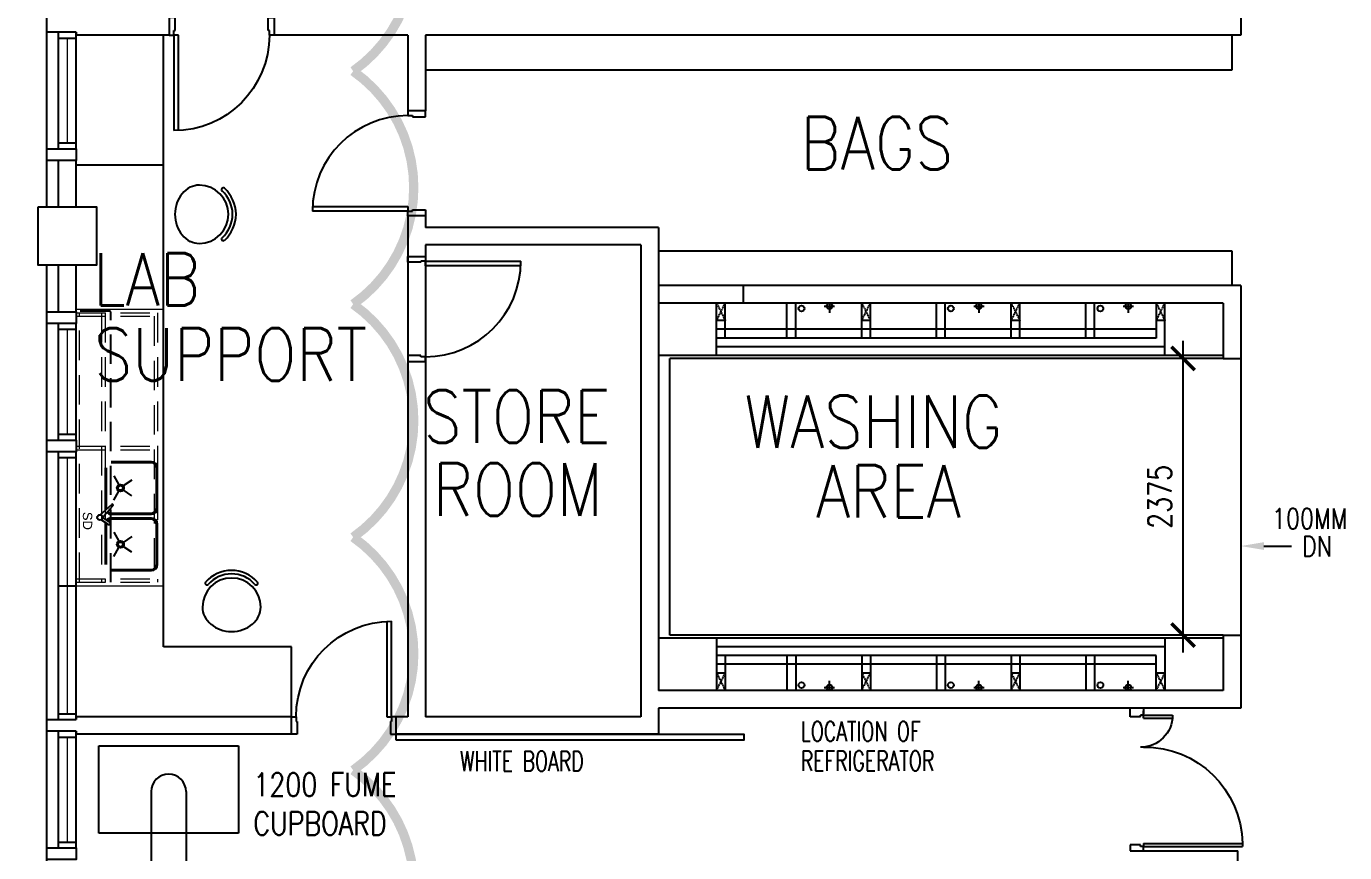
# Model space of a CAD drawing. Extents: x 2687779 to 2997471, y -863049 to -631414.
# Drawn here: x 2756865 to 2768184, y -680899 to -673808 of the extents above; entities that cross this region are included whole.
import ezdxf

# ---------------------------------------------------------------- set-up
doc = ezdxf.new("R2010")
doc.units = 0
doc.header["$LTSCALE"] = 10
doc.header["$MEASUREMENT"] = 0
doc.header["$PDMODE"] = 34
for name, pattern in [('DASHED', [0.75, 0.5, -0.25]), ('DASHEDX2', [38.1, 25.4, -12.7]), ('HIDDEN', [0.375, 0.25, -0.125]), ('HIDDEN2', [0.1875, 0.125, -0.0625])]:
    doc.linetypes.add(name, pattern=pattern)
doc.layers.get('0').update_dxf_attribs({"linetype": 'CONTINUOUS'})
doc.layers.get('DEFPOINTS').update_dxf_attribs({"linetype": 'CONTINUOUS'})
for name, color, linetype in [('BO', 7, 'CONTINUOUS'), ('COL', 3, 'CONTINUOUS'), ('DR', 7, 'CONTINUOUS'), ('DRAIN', 1, 'CONTINUOUS'), ('FURN', 1, 'CONTINUOUS'), ('FURN1', 7, 'CONTINUOUS'), ('hatch', 7, 'CONTINUOUS'), ('partition', 7, 'CONTINUOUS'), ('REMOVE', 8, 'HIDDEN2'), ('RISERFUME', 1, 'CONTINUOUS'), ('stair', 7, 'CONTINUOUS'), ('T50', 3, 'CONTINUOUS'), ('WALL', 2, 'CONTINUOUS'), ('WIN', 5, 'CONTINUOUS')]:
    doc.layers.add(name, color=color, linetype=linetype)
doc.styles.add('ADEY', font='', dxfattribs={"height": 110})
doc.styles.add('DIMTEXT', font='romans.shx', dxfattribs={"width": 0.8, "height": 400})
doc.styles.add('ROMANS', font='romans.shx', dxfattribs={"width": 0.8, "height": 100})
doc.styles.get("Standard").update_dxf_attribs({"font": 'ROMANS.SHX'})
doc.styles.get('ADEY').set_extended_font_data('Arial Black')
doc.dimstyles.new('STANDARD$0', dxfattribs={"dimscale": 0, "dimtxt": 8, "dimasz": 6, "dimexe": 1, "dimexo": 1, "dimgap": 3, "dimtad": 1, "dimdec": 0, "dimlfac": -1, "dimrnd": 1, "dimzin": 0, "dimdsep": 46, "dimtxsty": 'Standard', "dimcen": 0, "dimclrd": 5, "dimclre": 250, "dimadec": 0, "dimazin": 0, "dimtfac": 1, "dimtdec": 4, "dimtofl": 0, "dimtmove": 0, "dimatfit": 3, "dimfxl": 1, "dimtolj": 1, "dimtzin": 0, "dimarcsym": 0})

# ---------------------------------------------------------------- blocks, each defined once
blk = doc.blocks.new('DR-900-B')
at = {"layer": 'DR'}
for p, q in [((0, 900), (-150, 900)), ((-150, 900), (-150, 860)), ((-150, 860), (-110, 860)), ((-110, 860), (-110, 850)), ((-110, 850), (0, 850)), ((0, 850), (0, 900)), ((-150, 40), (-970, 40)), ((-969, 80), (-150, 80)), ((-150, 80), (-150, 40)), ((-150, 40), (-110, 40)), ((-150, 0), (-150, 40)), ((0, 0), (-150, 0)), ((-110, 50), (0, 50)), ((-110, 40), (-110, 50)), ((0, 50), (0, 0))]:
    blk.add_line(p, q, dxfattribs=at)
blk.add_arc((-150, 40), 820, 90, 180, dxfattribs=at)
blk = doc.blocks.new('D1200')
at = {"layer": 'DR', "color": 7}
for p, q in [((37, 115), (37, 965)), ((62, 115), (62, 965)), ((1138, 115), (1138, 364)), ((1163, 115), (1163, 365)), ((0, 115), (37, 115)), ((37, 115), (37, 90)), ((62, 115), (37, 115)), ((1138, 115), (1163, 115)), ((1163, 115), (1163, 90)), ((1163, 115), (1200, 115)), ((37, 90), (50, 90)), ((50, 90), (50, 0)), ((1150, 90), (1150, 0)), ((1150, 90), (1163, 90))]:
    blk.add_line(p, q, dxfattribs=at)
blk.add_arc((1163, 90), 275, 90, 180, dxfattribs=at)
at = {"layer": 'WIN', "color": 7}
for p, q in [((62, 965), (37, 965)), ((62, 965), (62, 965)), ((50, 0), (0, 0)), ((1150, 0), (1200, 0))]:
    blk.add_line(p, q, dxfattribs=at)
blk.add_arc((50, 125), 840, 359.3227, 89.147, dxfattribs=at)
blk = doc.blocks.new('_ARCHTICK')
at = {"color": 0, "linetype": 'ByBlock', "const_width": 0.15}
blk.add_lwpolyline([(-0.5, -0.5), (0.5, 0.5)], dxfattribs=at)
blk = doc.blocks.new('*D452')
at = {"layer": 'BO', "color": 7, "linetype": 'Continuous', "lineweight": -2, "transparency": 16777216}
for p, q in [((2766797, -679183), (2766797, -676508)), ((2766991, -676658), (2766647, -676658)), ((2766991, -679033), (2766647, -679033))]:
    blk.add_line(p, q, dxfattribs=at)
at = {"layer": 'DEFPOINTS', "color": 0, "linetype": 'Continuous', "transparency": 16777216}
for p in [(2766797, -676658), (2767141, -676658), (2767141, -679033)]:
    blk.add_point(p, dxfattribs=at)
at = {"layer": 'BO', "color": 7, "linetype": 'Continuous', "lineweight": -2, "transparency": 16777216, "xscale": 200, "yscale": 200, "zscale": 200}
for p, rotation in [((2766797, -676658), 90), ((2766797, -679033), 270)]:
    blk.add_blockref('_ARCHTICK', p, dxfattribs=dict(at, rotation=rotation))
at = {"layer": 'BO', "color": 7, "linetype": 'Continuous', "transparency": 16777216, "insert": (2766597, -677846), "char_height": 200, "attachment_point": 5, "rotation": 90, "style": 'ROMANS'}
blk.add_mtext('\\A1;2375', dxfattribs=at)
blk = doc.blocks.new('CHAIR10')
at = {"layer": 'FURN1', "color": 1}
for centre, radius, start, end in [((-515, 735), 216, 116.3827, 140.136), ((-533, 772), 175, 90, 116.3827), ((-533, 697), 250, 270, 90), ((-328, 909), 15, 48.1599, 228.1599), ((-518, 697), 300, 311.8401, 48.1599), ((-443, 697), 299, 160.9198, 180), ((-487, 712), 252, 140.136, 160.9198), ((-518, 697), 270, 311.8401, 48.1599), ((-443, 697), 299, 180, 199.0802), ((-487, 682), 252, 199.0802, 219.864), ((-515, 658), 216, 219.864, 243.6173), ((-533, 622), 175, 243.6173, 270), ((-328, 485), 15, 131.8401, 311.8401)]:
    blk.add_arc(centre, radius, start, end, dxfattribs=at)

msp = doc.modelspace()

# ---------------------------------------------------------------- linework, layer by layer
at = {"color": 9}
for p, q in [((2757041.3, -675358.2), (2757041.3, -669858.2)), ((2757041.3, -681358.2), (2757041.3, -675858.2))]:
    msp.add_line(p, q, dxfattribs=at)
at = {"color": 5, "linetype": 'DASHED'}
for p, q in [((2762791.3, -676333.2), (2762866.3, -676183.2)), ((2762791.3, -676183.2), (2762866.3, -676333.2)), ((2764037.2, -676333.2), (2764112.2, -676183.2)), ((2764037.2, -676183.2), (2764112.2, -676333.2)), ((2765320.5, -676333.2), (2765395.5, -676183.2)), ((2765320.5, -676183.2), (2765395.5, -676333.2)), ((2766566.3, -676183.2), (2766641.3, -676333.2)), ((2766566.3, -676333.2), (2766641.3, -676183.2)), ((2762866.3, -676333.2), (2762791.3, -676333.2)), ((2764112.2, -676333.2), (2764037.2, -676333.2)), ((2765395.5, -676333.2), (2765320.5, -676333.2)), ((2766641.3, -676333.2), (2766566.3, -676333.2)), ((2762791.3, -679358.2), (2762866.3, -679508.2)), ((2762791.3, -679508.2), (2762866.3, -679358.2)), ((2762866.3, -679358.2), (2762791.3, -679358.2)), ((2764037.2, -679358.2), (2764112.2, -679508.2)), ((2764037.2, -679508.2), (2764112.2, -679358.2)), ((2764112.2, -679358.2), (2764037.2, -679358.2)), ((2765320.5, -679358.2), (2765395.5, -679508.2)), ((2765320.5, -679508.2), (2765395.5, -679358.2)), ((2765395.5, -679358.2), (2765320.5, -679358.2)), ((2766566.3, -679508.2), (2766641.3, -679358.2)), ((2766566.3, -679358.2), (2766641.3, -679508.2)), ((2766641.3, -679358.2), (2766566.3, -679358.2))]:
    msp.add_line(p, q, dxfattribs=at)
at = {"color": 7}
for p, q in [((2762791.3, -676633.2), (2762791.3, -676183.2)), ((2762866.3, -676483.2), (2762866.3, -676183.2)), ((2763395.5, -676483.2), (2763395.5, -676183.2)), ((2763470.5, -676483.2), (2763470.5, -676183.2)), ((2764037.2, -676483.2), (2764037.2, -676183.2)), ((2764112.2, -676483.2), (2764112.2, -676183.2)), ((2764678.8, -676483.2), (2764678.8, -676183.2)), ((2764753.8, -676483.2), (2764753.8, -676183.2)), ((2765320.5, -676483.2), (2765320.5, -676183.2)), ((2765395.5, -676483.2), (2765395.5, -676183.2)), ((2765962.2, -676483.2), (2765962.2, -676183.2)), ((2766037.2, -676483.2), (2766037.2, -676183.2)), ((2766566.3, -676183.2), (2766566.3, -676483.2)), ((2766641.3, -676633.2), (2766641.3, -676183.2)), ((2766566.3, -676483.2), (2762791.3, -676483.2)), ((2767141.3, -676633.2), (2762291.3, -676633.2)), ((2766641.3, -676558.2), (2762791.3, -676558.2)), ((2767141.3, -679058.2), (2762291.3, -679058.2)), ((2762791.3, -679058.2), (2762791.3, -679508.2)), ((2766641.3, -679133.2), (2762791.3, -679133.2)), ((2766641.3, -679058.2), (2766641.3, -679508.2)), ((2766566.3, -679208.2), (2762791.3, -679208.2)), ((2762866.3, -679208.2), (2762866.3, -679508.2)), ((2763395.5, -679208.2), (2763395.5, -679508.2)), ((2763470.5, -679208.2), (2763470.5, -679508.2)), ((2764037.2, -679208.2), (2764037.2, -679508.2)), ((2764112.2, -679208.2), (2764112.2, -679508.2)), ((2764678.8, -679208.2), (2764678.8, -679508.2)), ((2764753.8, -679208.2), (2764753.8, -679508.2)), ((2765320.5, -679208.2), (2765320.5, -679508.2)), ((2765395.5, -679208.2), (2765395.5, -679508.2)), ((2765962.2, -679208.2), (2765962.2, -679508.2)), ((2766037.2, -679208.2), (2766037.2, -679508.2)), ((2766566.3, -679508.2), (2766566.3, -679208.2))]:
    msp.add_line(p, q, dxfattribs=at)
for p, q in [((2763760, -676183.2), (2763760, -676266.4)), ((2765043.3, -676183.2), (2765043.3, -676266.4)), ((2766326.6, -676183.2), (2766326.6, -676266.4)), ((2763715.8, -676208.2), (2763804.5, -676208.2)), ((2764999.1, -676208.2), (2765087.8, -676208.2)), ((2766282.4, -676208.2), (2766371.2, -676208.2)), ((2763760, -679508.2), (2763760, -679425)), ((2765043.3, -679508.2), (2765043.3, -679425)), ((2766326.6, -679508.2), (2766326.6, -679425)), ((2763715.8, -679483.2), (2763804.5, -679483.2)), ((2764999.1, -679483.2), (2765087.8, -679483.2)), ((2766282.4, -679483.2), (2766371.2, -679483.2))]:
    msp.add_line(p, q)
at = {"color": 8, "linetype": 'DASHED'}
for p, q in [((2766566.3, -676408.2), (2762791.3, -676408.2)), ((2766566.3, -679283.2), (2762791.3, -679283.2))]:
    msp.add_line(p, q, dxfattribs=at)
at = {"linetype": 'Continuous'}
msp.add_line((2766341.3, -680883.2), (2767266.3, -680883.2), dxfattribs=at)
for centre in [(2763760, -676208.2), (2765043.3, -676208.2), (2766326.6, -676208.2), (2763520, -676229.6), (2764803.3, -676229.6), (2766086.7, -676229.6), (2763520, -679461.8), (2763760, -679483.2), (2764803.3, -679461.8), (2765043.3, -679483.2), (2766086.7, -679461.8), (2766326.6, -679483.2)]:
    msp.add_circle(centre, 25)
at = {"layer": 'BO', "linetype": 'Continuous'}
for p, q in [((2767216.3, -673883.2, 0), (2767216.3, -674183.2)), ((2767216.3, -673883.2, 0), (2767216.3, -674183.2)), ((2767216.3, -674183.2), (2760291.3, -674183.2)), ((2767216.3, -674183.2), (2760291.3, -674183.2)), ((2762291.3, -675733.2), (2767216.3, -675733.2)), ((2762291.3, -675733.2), (2767216.3, -675733.2)), ((2767216.3, -675733.2), (2767216.3, -676033.2)), ((2767216.3, -675733.2), (2767216.3, -676033.2)), ((2763020, -676033.2), (2763020, -676183.2)), ((2767291.3, -676658.2), (2767291.3, -679033.2)), ((2767291.3, -676658.2), (2767291.3, -679033.2))]:
    msp.add_line(p, q, dxfattribs=at)
at = {"layer": 'COL'}
msp.add_lwpolyline([(2756966.3, -675358.2), (2757466.3, -675358.2), (2757466.3, -675858.2), (2756966.3, -675858.2)], close=True, dxfattribs=at)
at = {"layer": 'DR', "color": 7, "linetype": 'Continuous'}
msp.add_line((2767491.3, -678268.1), (2767728.4, -678268.1), dxfattribs=at)
msp.add_solid([(2767491.3, -678301.4), (2767491.3, -678234.8), (2767291.3, -678268.1)], dxfattribs=at)
at = {"layer": 'DRAIN', "color": 5}
for p, q in [((2762391.3, -679033.2), (2762391.3, -676658.2)), ((2767141.3, -676658.2), (2762391.3, -676658.2)), ((2767141.3, -679033.2), (2762391.3, -679033.2))]:
    msp.add_line(p, q, dxfattribs=at)
at = {"layer": 'FURN', "linetype": 'Continuous'}
for p, q in [((2758041.3, -679133.2), (2758041.3, -673883.2)), ((2757291.3, -674995.3), (2758041.3, -674995.3)), ((2759141.3, -679133.2), (2758041.3, -679133.2)), ((2759141.3, -679733.2), (2759141.3, -679133.2))]:
    msp.add_line(p, q, dxfattribs=at)
at = {"layer": 'FURN', "color": 8, "linetype": 'DASHED'}
for p, q in [((2762791.3, -676333.2), (2762866.3, -676183.2)), ((2762791.3, -676183.2), (2762866.3, -676333.2)), ((2764037.2, -676333.2), (2764112.2, -676183.2)), ((2764037.2, -676183.2), (2764112.2, -676333.2)), ((2765320.5, -676333.2), (2765395.5, -676183.2)), ((2765320.5, -676183.2), (2765395.5, -676333.2)), ((2766566.3, -676183.2), (2766641.3, -676333.2)), ((2766566.3, -676333.2), (2766641.3, -676183.2)), ((2762866.3, -676333.2), (2762791.3, -676333.2)), ((2766566.3, -676408.2), (2762791.3, -676408.2)), ((2764112.2, -676333.2), (2764037.2, -676333.2)), ((2765395.5, -676333.2), (2765320.5, -676333.2)), ((2766641.3, -676333.2), (2766566.3, -676333.2)), ((2766566.3, -679283.2), (2762791.3, -679283.2)), ((2762791.3, -679358.2), (2762866.3, -679508.2)), ((2762791.3, -679508.2), (2762866.3, -679358.2)), ((2762866.3, -679358.2), (2762791.3, -679358.2)), ((2764037.2, -679358.2), (2764112.2, -679508.2)), ((2764037.2, -679508.2), (2764112.2, -679358.2)), ((2764112.2, -679358.2), (2764037.2, -679358.2)), ((2765320.5, -679358.2), (2765395.5, -679508.2)), ((2765320.5, -679508.2), (2765395.5, -679358.2)), ((2765395.5, -679358.2), (2765320.5, -679358.2)), ((2766566.3, -679508.2), (2766641.3, -679358.2)), ((2766566.3, -679358.2), (2766641.3, -679508.2)), ((2766641.3, -679358.2), (2766566.3, -679358.2))]:
    msp.add_line(p, q, dxfattribs=at)
at = {"layer": 'FURN', "color": 8}
for p, q in [((2762791.3, -676633.2), (2762791.3, -676183.2)), ((2762866.3, -676483.2), (2762866.3, -676183.2)), ((2763395.5, -676483.2), (2763395.5, -676183.2)), ((2763470.5, -676483.2), (2763470.5, -676183.2)), ((2763760, -676183.2), (2763760, -676266.4)), ((2764037.2, -676483.2), (2764037.2, -676183.2)), ((2764112.2, -676483.2), (2764112.2, -676183.2)), ((2764678.8, -676483.2), (2764678.8, -676183.2)), ((2764753.8, -676483.2), (2764753.8, -676183.2)), ((2765043.3, -676183.2), (2765043.3, -676266.4)), ((2765320.5, -676483.2), (2765320.5, -676183.2)), ((2765395.5, -676483.2), (2765395.5, -676183.2)), ((2765962.2, -676483.2), (2765962.2, -676183.2)), ((2766037.2, -676483.2), (2766037.2, -676183.2)), ((2766326.6, -676183.2), (2766326.6, -676266.4)), ((2766566.3, -676183.2), (2766566.3, -676483.2)), ((2766641.3, -676633.2), (2766641.3, -676183.2)), ((2763715.8, -676208.2), (2763804.5, -676208.2)), ((2764999.1, -676208.2), (2765087.8, -676208.2)), ((2766282.4, -676208.2), (2766371.2, -676208.2)), ((2766566.3, -676483.2), (2762791.3, -676483.2)), ((2767141.3, -676633.2), (2762291.3, -676633.2)), ((2766641.3, -676558.2), (2762791.3, -676558.2)), ((2762391.3, -679033.2), (2762391.3, -676658.2)), ((2767141.3, -676658.2), (2762391.3, -676658.2)), ((2767141.3, -679058.2), (2762291.3, -679058.2)), ((2767141.3, -679033.2), (2762391.3, -679033.2)), ((2762791.3, -679058.2), (2762791.3, -679508.2)), ((2766641.3, -679133.2), (2762791.3, -679133.2)), ((2766641.3, -679058.2), (2766641.3, -679508.2)), ((2766566.3, -679208.2), (2762791.3, -679208.2)), ((2762866.3, -679208.2), (2762866.3, -679508.2)), ((2763395.5, -679208.2), (2763395.5, -679508.2)), ((2763470.5, -679208.2), (2763470.5, -679508.2)), ((2764037.2, -679208.2), (2764037.2, -679508.2)), ((2764112.2, -679208.2), (2764112.2, -679508.2)), ((2764678.8, -679208.2), (2764678.8, -679508.2)), ((2764753.8, -679208.2), (2764753.8, -679508.2)), ((2765320.5, -679208.2), (2765320.5, -679508.2)), ((2765395.5, -679208.2), (2765395.5, -679508.2)), ((2765962.2, -679208.2), (2765962.2, -679508.2)), ((2766037.2, -679208.2), (2766037.2, -679508.2)), ((2766566.3, -679508.2), (2766566.3, -679208.2)), ((2763760, -679508.2), (2763760, -679425)), ((2765043.3, -679508.2), (2765043.3, -679425)), ((2766326.6, -679508.2), (2766326.6, -679425)), ((2766641.3, -679508.2), (2762791.3, -679508.2)), ((2763715.8, -679483.2), (2763804.5, -679483.2)), ((2764999.1, -679483.2), (2765087.8, -679483.2)), ((2766282.4, -679483.2), (2766371.2, -679483.2))]:
    msp.add_line(p, q, dxfattribs=at)
at = {"layer": 'FURN', "color": 8, "linetype": 'Continuous'}
for p, q in [((2763470.5, -676183.2), (2763395.5, -676183.2)), ((2763470.5, -676183.2), (2763395.5, -676183.2)), ((2764753.8, -676183.2), (2764678.8, -676183.2)), ((2764753.8, -676183.2), (2764678.8, -676183.2)), ((2766037.2, -676183.2), (2765962.2, -676183.2)), ((2766037.2, -676183.2), (2765962.2, -676183.2)), ((2762866.3, -676483.2), (2762791.3, -676483.2)), ((2764112.2, -676483.2), (2764037.2, -676483.2)), ((2765395.5, -676483.2), (2765320.5, -676483.2)), ((2762866.3, -679208.2), (2762791.3, -679208.2)), ((2764112.2, -679208.2), (2764037.2, -679208.2)), ((2765395.5, -679208.2), (2765320.5, -679208.2)), ((2763470.5, -679508.2), (2763395.5, -679508.2)), ((2763470.5, -679508.2), (2763395.5, -679508.2)), ((2764753.8, -679508.2), (2764678.8, -679508.2)), ((2764753.8, -679508.2), (2764678.8, -679508.2)), ((2766037.2, -679508.2), (2765962.2, -679508.2)), ((2766037.2, -679508.2), (2765962.2, -679508.2))]:
    msp.add_line(p, q, dxfattribs=at)
at = {"layer": 'FURN', "lineweight": 18}
for p, q in [((2757291.3, -676236.2), (2758041.3, -676236.2)), ((2757291.3, -678608.2), (2758041.3, -678608.2))]:
    msp.add_line(p, q, dxfattribs=at)
at = {"layer": 'FURN', "linetype": 'HIDDEN', "ltscale": 100}
for p, q in [((2757576.3, -676251.2), (2757291.3, -676251.2)), ((2757591.3, -678578.5), (2757591.3, -676266.2))]:
    msp.add_line(p, q, dxfattribs=at)
at = {"layer": 'FURN', "color": 8, "linetype": 'DASHEDX2', "lineweight": 5}
for p, q in [((2757291.3, -676266.2), (2757991.3, -676266.2)), ((2757291.3, -676296.2), (2757991.3, -676296.2)), ((2757321.3, -678578.2), (2757321.3, -676266.2)), ((2757511.3, -676266.2), (2757511.3, -678578.2)), ((2757541.3, -676266.2), (2757541.3, -678578.2)), ((2757961.3, -676296.2), (2757961.3, -678548.2)), ((2757991.3, -676266.2), (2757991.3, -678578.2)), ((2757291.3, -677411.2), (2757991.3, -677411.2)), ((2757291.3, -677441.2), (2757991.3, -677441.2)), ((2757291.3, -678548.2), (2757991.3, -678548.2)), ((2757291.3, -678578.2), (2757991.3, -678578.2))]:
    msp.add_line(p, q, dxfattribs=at)
at = {"layer": 'FURN'}
for p, q in [((2757614.7, -677664.8), (2757658.4, -677743.5)), ((2757771.6, -677701.4), (2757697.6, -677752.6)), ((2757614.7, -677874.6), (2757658.4, -677795.9)), ((2757771.6, -677838), (2757697.6, -677786.8)), ((2757498.8, -677999.6), (2757597.9, -677911.2)), ((2757520.2, -678021), (2757608.6, -677921.8)), ((2757563.4, -678079.1), (2757507.5, -678043.4)), ((2757576.2, -678059.2), (2757520.2, -678023.5)), ((2757614.7, -678148.8), (2757658.4, -678227.5)), ((2757771.6, -678185.4), (2757697.6, -678236.6)), ((2757614.7, -678358.6), (2757658.4, -678279.9)), ((2757771.6, -678322), (2757697.6, -678270.8))]:
    msp.add_line(p, q, dxfattribs=at)
at = {"layer": 'FURN', "color": 10, "linetype": 'Continuous'}
for p, q in [((2757486, -679982.1), (2758686, -679982.1)), ((2757486, -680732.1), (2757486, -679982.1)), ((2758686, -679982.1), (2758686, -680732.1)), ((2757936, -680375.1), (2757936, -681812.1)), ((2758236, -680375.1), (2758236, -681812.1, 0)), ((2758686, -680732.1), (2757486, -680732.1))]:
    msp.add_line(p, q, dxfattribs=at)
at = {"layer": 'FURN'}
for points in [[(2757939.9, -677544.7), (2757592.7, -677544.7)], [(2757541.3, -677596.1), (2757541.3, -677943.3)], [(2757551.3, -677596.1), (2757551.3, -677943.3)], [(2757939.9, -677554.7), (2757592.7, -677554.7)], [(2757981.3, -677943.3), (2757981.3, -677596.1)], [(2757991.3, -677943.3), (2757991.3, -677596.1)], [(2757592.7, -677984.7), (2757939.9, -677984.7)], [(2757592.7, -677994.7), (2757939.9, -677994.7)], [(2757541.3, -678080.1), (2757541.3, -678427.3)], [(2757551.3, -678080.1), (2757551.3, -678427.3)], [(2757939.9, -678028.7), (2757592.7, -678028.7)], [(2757939.9, -678038.7), (2757592.7, -678038.7)], [(2757981.3, -678427.3), (2757981.3, -678080.1)], [(2757991.3, -678427.3), (2757991.3, -678080.1)], [(2757592.7, -678468.7), (2757939.9, -678468.7)], [(2757592.7, -678478.7), (2757939.9, -678478.7)]]:
    msp.add_lwpolyline(points, dxfattribs=at)
at = {"layer": 'FURN', "elevation": 0}
msp.add_lwpolyline([(2760041.3, -679933.2), (2760041.3, -679883.2), (2763024.3, -679883.2), (2763024.3, -679933.2)], close=True, dxfattribs=at)
at = {"layer": 'FURN', "color": 8}
for centre in [(2763760, -676208.2), (2765043.3, -676208.2), (2766326.6, -676208.2), (2763520, -676229.6), (2764803.3, -676229.6), (2766086.7, -676229.6), (2763520, -679461.8), (2763760, -679483.2), (2764803.3, -679461.8), (2765043.3, -679483.2), (2766086.7, -679461.8), (2766326.6, -679483.2)]:
    msp.add_circle(centre, 25, dxfattribs=at)
at = {"layer": 'FURN'}
for centre, radius in [((2757672.9, -677769.7), 30), ((2757672.9, -677769.7), 20), ((2757497.1, -678022.7), 23.2), ((2757672.9, -678253.7), 30), ((2757672.9, -678253.7), 20)]:
    msp.add_circle(centre, radius, dxfattribs=at)
at = {"layer": 'FURN', "linetype": 'HIDDEN', "ltscale": 30}
msp.add_arc((2757576.3, -676266.2), 15, 0, 90, dxfattribs=at)
at = {"layer": 'FURN'}
for centre, radius, start, end in [((2757939.9, -677596.1), 51.4, 0, 90), ((2757939.9, -677596.1), 41.4, 0, 90), ((2757592.7, -677943.3), 51.4, 180, 198.18245), ((2757592.7, -677943.3), 41.4, 180, 191.99438), ((2757592.7, -677943.3), 51.4, 225.56701, 270), ((2757592.7, -677943.3), 41.4, 224.91191, 270), ((2757603.3, -677916.5), 7.55, 315, 135), ((2757939.9, -677943.3), 41.4, 270, 0), ((2757939.9, -677943.3), 51.4, 270, 0), ((2757592.7, -678080.1), 51.4, 164.36487, 180), ((2757592.7, -678080.1), 41.4, 168.63742, 180), ((2757592.7, -678080.1), 51.4, 90, 137.71105), ((2757592.7, -678080.1), 41.4, 90, 135.33627), ((2757574, -678071.9), 12.8, 214.378, 80.4414), ((2757939.9, -678080.1), 51.4, 0, 90), ((2757939.9, -678080.1), 41.4, 0, 90), ((2757939.9, -678427.3), 41.4, 270, 0), ((2757939.9, -678427.3), 51.4, 270, 0)]:
    msp.add_arc(centre, radius, start, end, dxfattribs=at)
at = {"layer": 'FURN', "color": 10, "linetype": 'Continuous'}
msp.add_arc((2758086, -680375.1), 150, 0, 180, dxfattribs=at)
at = {"layer": 'hatch', "linetype": 'Continuous'}
for p, q in [((2763470.5, -676183.2), (2763395.5, -676183.2)), ((2763470.5, -676183.2), (2763395.5, -676183.2)), ((2764753.8, -676183.2), (2764678.8, -676183.2)), ((2764753.8, -676183.2), (2764678.8, -676183.2)), ((2766037.2, -676183.2), (2765962.2, -676183.2)), ((2766037.2, -676183.2), (2765962.2, -676183.2)), ((2762866.3, -676483.2), (2762791.3, -676483.2)), ((2764112.2, -676483.2), (2764037.2, -676483.2)), ((2765395.5, -676483.2), (2765320.5, -676483.2)), ((2762866.3, -679208.2), (2762791.3, -679208.2)), ((2764112.2, -679208.2), (2764037.2, -679208.2)), ((2765395.5, -679208.2), (2765320.5, -679208.2)), ((2763470.5, -679508.2), (2763395.5, -679508.2)), ((2763470.5, -679508.2), (2763395.5, -679508.2)), ((2764753.8, -679508.2), (2764678.8, -679508.2)), ((2764753.8, -679508.2), (2764678.8, -679508.2)), ((2766037.2, -679508.2), (2765962.2, -679508.2)), ((2766037.2, -679508.2), (2765962.2, -679508.2))]:
    msp.add_line(p, q, dxfattribs=at)
at = {"layer": 'partition', "linetype": 'Continuous'}
for p, q in [((2766341.3, -679708.2), (2766341.3, -679658.2)), ((2766456.3, -679658.2), (2766456.3, -679708.2)), ((2767266.3, -681233.2), (2767266.3, -680883.2))]:
    msp.add_line(p, q, dxfattribs=at)
at = {"layer": 'REMOVE', "ltscale": 1000}
for p, q in [((2760141.3, -675783.2), (2760141.3, -676683.2)), ((2760291.3, -675783.2), (2760291.3, -676683.2))]:
    msp.add_line(p, q, dxfattribs=at)
at = {"layer": 'RISERFUME', "color": 3, "linetype": 'Continuous', "const_width": 80}
msp.add_lwpolyline([(2755466, -668397, -0.5205671), (2757466, -668397, -0.5205671), (2759466, -668397, -0.5205671), (2759670.8, -670192.2, -0.5205671), (2759670.8, -672192.2, -0.5205671), (2759670.8, -674192.2, -0.5205671), (2759670.8, -676192.2, -0.5205671), (2759670.8, -678192.2, -0.5205671), (2759670.8, -680192.2, -0.5205671), (2759670.8, -682192.2, -0.5205671), (2759670.8, -684192.2, -0.5205671), (2759670.8, -686192.2, -0.5205671), (2759670.8, -688192.2, -0.5205671), (2758725.7, -689247.1, -0.5205671), (2756725.7, -689247.1, -0.5205671)], format="xyb", dxfattribs=at)
at = {"layer": 'WALL'}
for p, q in [((2757041.3, -673858.2), (2757041.3, -673758.2)), ((2767291.3, -673733.2, 0), (2767291.3, -673883.2, 0)), ((2757291.3, -673858.2), (2757041.3, -673858.2)), ((2757291.3, -673858.2), (2757291.3, -673883.2)), ((2758091.3, -673883.2), (2757291.3, -673883.2)), ((2760141.3, -673883.2), (2758991.3, -673883.2)), ((2760141.3, -673883.2), (2760141.3, -674533.2)), ((2767291.3, -673883.2, 0), (2760291.3, -673883.2)), ((2760291.3, -673883.2), (2760291.3, -674533.2)), ((2757141.3, -675358.2), (2757141.3, -674958.2)), ((2757291.3, -675358.2), (2757291.3, -674958.2)), ((2760141.3, -675433.2), (2760141.3, -675783.2)), ((2760291.3, -675433.2), (2760291.3, -675533.2)), ((2762041.3, -675533.2), (2760291.3, -675533.2)), ((2762291.3, -675533.2), (2762041.3, -675533.2)), ((2762291.3, -675533.2), (2762291.3, -679508.2)), ((2762041.3, -675683.2), (2760291.3, -675683.2)), ((2760291.3, -675683.2), (2760291.3, -675783.2)), ((2762141.3, -675683.2), (2762041.3, -675683.2)), ((2762141.3, -675683.2), (2762141.3, -679733.2)), ((2757141.3, -676258.2), (2757141.3, -675858.2)), ((2757291.3, -676258.2), (2757291.3, -675858.2)), ((2767291.3, -676033.2), (2762291.3, -676033.2)), ((2767291.3, -676033.2, 0), (2767291.3, -676658.2)), ((2767141.3, -676183.2), (2762291.3, -676183.2)), ((2767141.3, -676183.2), (2767141.3, -676658.2)), ((2757041.3, -676258.2), (2757291.3, -676258.2)), ((2757041.3, -676358.2), (2757041.3, -676258.2)), ((2757291.3, -676258.2), (2757291.3, -676358.2)), ((2757291.3, -676358.2), (2757041.3, -676358.2)), ((2757291.3, -676383.2), (2757291.3, -676358.2)), ((2760141.3, -676683.2), (2760141.3, -679733.2)), ((2760291.3, -676683.2), (2760291.3, -679733.2)), ((2767141.3, -676658.2), (2767291.3, -676658.2)), ((2767141.3, -679033.2), (2767291.3, -679033.2)), ((2767141.3, -679033.2), (2767141.3, -679508.2)), ((2767291.3, -679033.2), (2767291.3, -679658.2)), ((2767141.3, -679508.2), (2762291.3, -679508.2)), ((2766641.3, -679508.2), (2762791.3, -679508.2)), ((2767291.3, -679658.2), (2762291.3, -679658.2)), ((2762291.3, -679658.2), (2762291.3, -679883.2)), ((2757041.3, -679758.2), (2757291.3, -679758.2)), ((2757041.3, -679858.2), (2757041.3, -679758.2)), ((2757291.3, -679733.2), (2757291.3, -679758.2)), ((2759141.3, -679733.2), (2757291.3, -679733.2)), ((2760141.3, -679733.2), (2760041.3, -679733.2)), ((2762141.3, -679733.2), (2760291.3, -679733.2)), ((2757291.3, -679858.2), (2757041.3, -679858.2)), ((2757291.3, -679858.2), (2757291.3, -679883.2)), ((2759141.3, -679883.2), (2757291.3, -679883.2)), ((2762291.3, -679883.2), (2760041.3, -679883.2))]:
    msp.add_line(p, q, dxfattribs=at)
for points in [[(2757041.3, -674858.2), (2757291.3, -674858.2), (2757291.3, -674958.2), (2757041.3, -674958.2)], [(2757041.3, -677358.2), (2757291.3, -677358.2), (2757291.3, -677458.2), (2757041.3, -677458.2)], [(2757041.3, -680858.2), (2757291.3, -680858.2), (2757291.3, -680958.2), (2757041.3, -680958.2)]]:
    msp.add_lwpolyline(points, close=True, dxfattribs=at)
at = {"layer": 'WIN'}
for p, q in [((2757141.3, -674858.2), (2757141.3, -673858.2)), ((2757141.3, -673908.2), (2757291.3, -673908.2)), ((2757291.3, -674858.2), (2757291.3, -673858.2)), ((2757141.3, -674808.2), (2757291.3, -674808.2)), ((2757141.3, -677358.2), (2757141.3, -676358.2)), ((2757141.3, -676408.2), (2757291.3, -676408.2)), ((2757291.3, -677358.2), (2757291.3, -676358.2)), ((2757141.3, -677308.2), (2757291.3, -677308.2)), ((2757141.3, -679758.2), (2757141.3, -677458.2)), ((2757141.3, -677508.2), (2757291.3, -677508.2)), ((2757291.3, -679758.2), (2757291.3, -677458.2)), ((2757141.3, -678608.2), (2757291.3, -678608.2)), ((2757141.3, -679708.2), (2757291.3, -679708.2)), ((2757141.3, -680858.2), (2757141.3, -679858.2)), ((2757141.3, -679908.2), (2757291.3, -679908.2)), ((2757291.3, -680858.2), (2757291.3, -679858.2)), ((2757141.3, -680808.2), (2757291.3, -680808.2))]:
    msp.add_line(p, q, dxfattribs=at)
at = {"layer": 'WIN', "const_width": 10, "flags": 128}
for points in [[(2757216.3, -673908.2), (2757216.3, -674808.2)], [(2757216.3, -677308.2), (2757216.3, -676408.2)], [(2757216.3, -679708.2), (2757216.3, -677508.2)], [(2757216.3, -679908.2), (2757216.3, -680808.2)]]:
    msp.add_lwpolyline(points, dxfattribs=at)

# ---------------------------------------------------------------- block references
at = {"layer": 'BO', "linetype": 'Continuous'}
msp.add_blockref('CHAIR10', (2758883.2, -676118), dxfattribs=at)
at = {"layer": 'BO', "linetype": 'Continuous', "rotation": 90}
msp.add_blockref('CHAIR10', (2759323.9, -678259.4), dxfattribs=at)
at = {"layer": 'DR', "linetype": 'Continuous', "xscale": -1, "rotation": 270}
msp.add_blockref('D1200', (2766341.3, -680883.2), dxfattribs=at)
at = {"layer": 'WALL', "linetype": 'Continuous', "xscale": -1}
for p, rotation in [((2758091.3, -673733.2), 269.9999998932783), ((2760041.3, -679883.2), 90.00000010672167)]:
    msp.add_blockref('DR-900-B', p, dxfattribs=dict(at, rotation=rotation))
at = {"layer": 'WALL', "linetype": 'Continuous'}
msp.add_blockref('DR-900-B', (2760291.3, -675433.2), dxfattribs=at)
at = {"layer": 'WALL', "linetype": 'Continuous', "rotation": 180.0000001067217}
msp.add_blockref('DR-900-B', (2760141.3, -675783.2), dxfattribs=at)

# ---------------------------------------------------------------- texts
at = {"layer": 'FURN', "color": 7, "linetype": 'Continuous', "style": 'ROMANS', "width": 0.7}
for s, p in [('LOCATION OF', (2763513.4, -679943.4)), ('WHITE BOARD ', (2760589.4, -680199.4)), ('REFRIGERATOR', (2763513.4, -680196.4))]:
    msp.add_text(s, height=170, dxfattribs=at).set_placement(p)
at = {"layer": 'FURN', "insert": (2757430.2, -677974.7), "char_height": 80, "width": 577.511, "attachment_point": 1, "rotation": 270, "style": 'ADEY'}
msp.add_mtext('{\\fArial|b0|i0|c0|p34;SD}', dxfattribs=at)
at = {"layer": 'FURN', "linetype": 'Continuous', "insert": (2758814, -680215.2), "char_height": 200, "width": 2653.586, "attachment_point": 1, "style": 'DIMTEXT'}
msp.add_mtext('1200 FUME\\PCUPBOARD\\P ', dxfattribs=at)
at = {"layer": 'stair', "color": 7, "linetype": 'Continuous', "style": 'ROMANS', "width": 0.8}
for s, p in [('100MM ', (2767560, -678119.9)), ('DN', (2767817.9, -678357.9))]:
    msp.add_text(s, height=175, rotation=0, dxfattribs=at).set_placement(p)
at = {"layer": 'T50', "color": 3, "style": 'ROMANS', "width": 0.85}
for s, p in [('BAGS', (2763511.8, -675035.2)), ('LAB', (2757438.8, -676203.2)), ('SUPPORT', (2757445.8, -676849.2)), ('STORE ', (2760272.8, -677381.2)), ('WASHING ', (2763029.8, -677425.2)), ('ROOM', (2760355.8, -678008.2)), ('AREA', (2763644.8, -678023.2))]:
    msp.add_text(s, height=450, dxfattribs=at).set_placement(p)

# ---------------------------------------------------------------- dimensions: what is measured, and where the dimension line sits
at = {"layer": 'BO', "linetype": 'Continuous'}
dim = msp.add_linear_dim(base=(2766797, -676658.2), p1=(2767141.3, -679033.2), p2=(2767141.3, -676658.2), angle=90, dimstyle='STANDARD$0', override={"dimscale": 100, "dimtxt": 2, "dimasz": 2, "dimexe": 1.5, "dimexo": 1.5, "dimgap": 1, "dimtxsty": 'ROMANS', "dimblk": 'ARCHTICK', "dimdle": 1.5, "dimclrd": 7, "dimclre": 7, "dimclrt": 7, "dimtdec": 0, "dimtmove": 2}, dxfattribs=at)
dim.commit()
dim.dimension.update_dxf_attribs({"geometry": '*D452', "text_midpoint": (2766597, -677845.7)})

doc.saveas('drawing.dxf')
